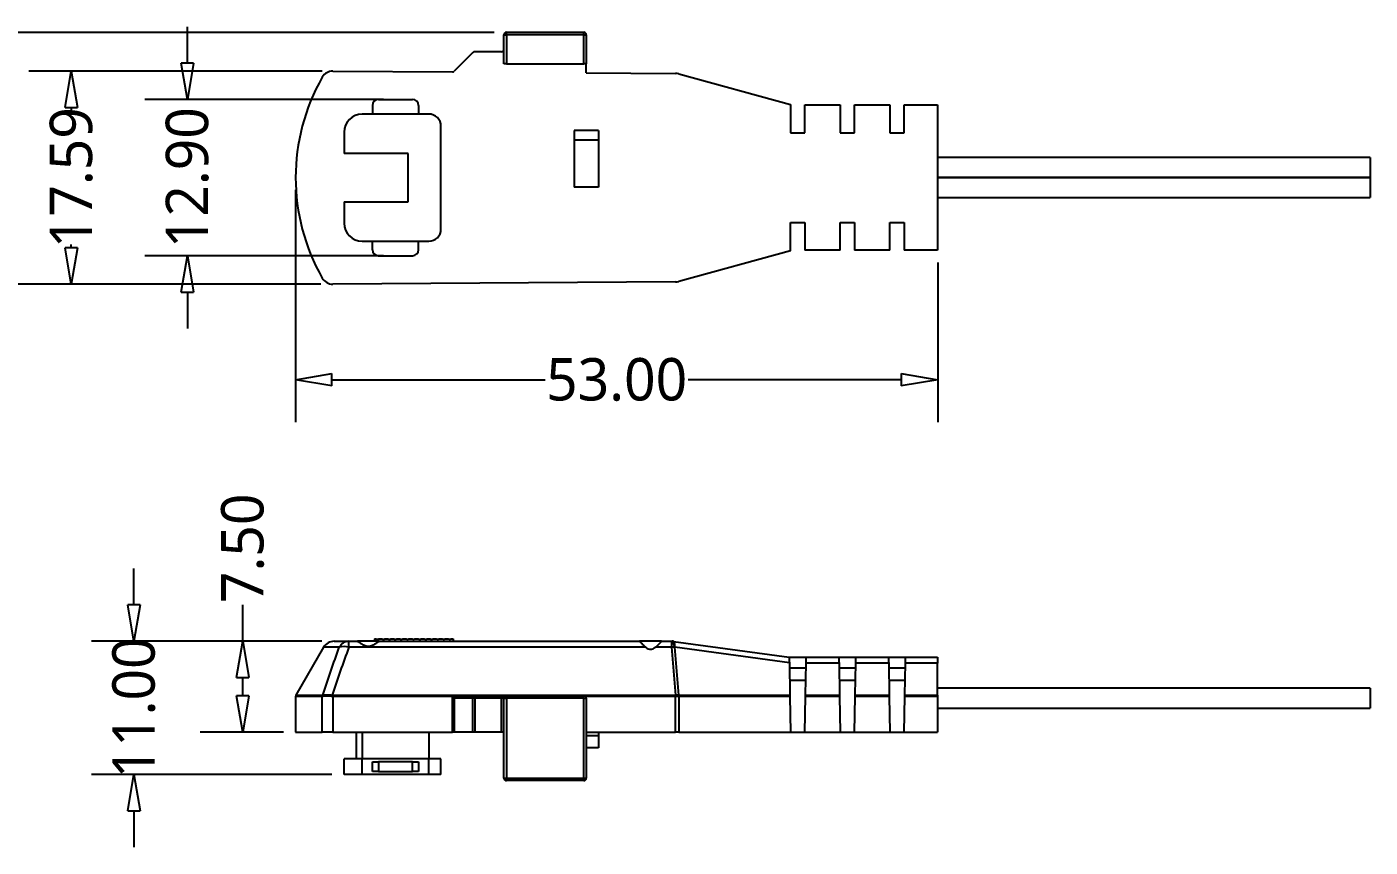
# Model space of a CAD drawing. Header units: millimetres. Extents: x 1044 to 1496, y -6 to 477.
# Drawn here: x 1117.6 to 1228.5, y 87.3 to 155.1 of the extents above; entities that cross this region are included whole.
import ezdxf

# ---------------------------------------------------------------- set-up
doc = ezdxf.new("R2010")
doc.units = ezdxf.units.MM
doc.layers.get('0').update_dxf_attribs({"color": 8, "lineweight": 30})
doc.layers.get('Defpoints').update_dxf_attribs({"color": 6, "lineweight": 9})
doc.layers.add('Dimension', color=136, linetype='Continuous', lineweight=9)
doc.layers.add('SolidLine', color=7, linetype='Continuous', lineweight=30)
doc.styles.get("Standard").update_dxf_attribs({"font": ''})
doc.styles.get('Standard').set_extended_font_data('Microsoft YaHei Light')
doc.dimstyles.new('DENGTEC', dxfattribs={"dimtxt": 3.5, "dimasz": 3, "dimexe": 3.5, "dimexo": 1, "dimgap": 0.5, "dimtad": 0, "dimzin": 0, "dimdsep": 46, "dimtxsty": 'Standard', "dimblk": 'CLOSEDBLANK', "dimcen": 1, "dimadec": 0, "dimazin": 3, "dimtfac": 1, "dimtofl": 0, "dimtmove": 0, "dimatfit": 3, "dimldrblk": 'CLOSEDBLANK', "dimfxl": 1, "dimtolj": 1, "dimtzin": 0, "dimarcsym": 0})

# ---------------------------------------------------------------- blocks, each defined once
blk = doc.blocks.new('_ClosedBlank')
at = {"color": 0, "linetype": 'ByBlock', "lineweight": -2}
for p, q in [((-1, 0.167), (0, 0)), ((-1, 0.167), (-1, -0.167)), ((0, 0), (-1, -0.167))]:
    blk.add_line(p, q, dxfattribs=at)
blk = doc.blocks.new('*D19')
at = {"layer": 'Defpoints', "color": 0, "lineweight": -3}
for p in [(1121.31, 151.41), (1143.02, 151.41), (1142.9, 133.82)]:
    blk.add_point(p, dxfattribs=at)
at = {"layer": 'Dimension', "color": 0, "lineweight": -2}
for p, q in [((1142.02, 151.41), (1117.81, 151.41)), ((1121.31, 148.41), (1121.31, 148.15)), ((1121.31, 136.82), (1121.31, 137.08)), ((1141.9, 133.82), (1117.81, 133.82))]:
    blk.add_line(p, q, dxfattribs=at)
at = {"layer": 'Dimension', "color": 0, "lineweight": -2, "xscale": 3, "yscale": 3, "zscale": 3}
for p, rotation in [((1121.31, 151.41), 90), ((1121.31, 133.82), 270)]:
    blk.add_blockref('_ClosedBlank', p, dxfattribs=dict(at, rotation=rotation))
at = {"layer": 'Dimension', "color": 0, "lineweight": -3, "insert": (1121.31, 142.61), "char_height": 3.5, "attachment_point": 5, "rotation": 90}
blk.add_mtext('\\A1;17.59', dxfattribs=at)
blk = doc.blocks.new('*D20')
at = {"layer": 'Defpoints', "color": 0, "lineweight": -3}
for p in [(1139.83, 142.61), (1192.83, 136.61), (1192.83, 125.93)]:
    blk.add_point(p, dxfattribs=at)
at = {"layer": 'Dimension', "color": 0, "lineweight": -2}
for p, q in [((1139.83, 141.61), (1139.83, 122.43)), ((1192.83, 135.61), (1192.83, 122.43)), ((1142.83, 125.93), (1160.43, 125.93)), ((1189.83, 125.93), (1172.22, 125.93))]:
    blk.add_line(p, q, dxfattribs=at)
at = {"layer": 'Dimension', "color": 0, "lineweight": -2, "xscale": 3, "yscale": 3, "zscale": 3, "rotation": 180}
blk.add_blockref('_ClosedBlank', (1139.83, 125.93), dxfattribs=at)
at = {"layer": 'Dimension', "color": 0, "lineweight": -2, "xscale": 3, "yscale": 3, "zscale": 3}
blk.add_blockref('_ClosedBlank', (1192.83, 125.93), dxfattribs=at)
at = {"layer": 'Dimension', "color": 0, "lineweight": -3, "insert": (1166.33, 125.93), "char_height": 3.5, "attachment_point": 5}
blk.add_mtext('\\A1;53.00', dxfattribs=at)
blk = doc.blocks.new('*D21')
at = {"layer": 'Defpoints', "color": 0, "lineweight": -3}
for p in [(1148.08, 149.06), (1130.89, 136.16), (1148.08, 136.16)]:
    blk.add_point(p, dxfattribs=at)
at = {"layer": 'Dimension', "color": 0, "lineweight": -2}
for p, q in [((1130.89, 152.06), (1130.89, 155.06)), ((1147.08, 149.06), (1127.39, 149.06)), ((1147.08, 136.16), (1127.39, 136.16)), ((1130.89, 133.16), (1130.89, 130.16))]:
    blk.add_line(p, q, dxfattribs=at)
at = {"layer": 'Dimension', "color": 0, "lineweight": -2, "xscale": 3, "yscale": 3, "zscale": 3}
for p, rotation in [((1130.89, 149.06), 270), ((1130.89, 136.16), 90)]:
    blk.add_blockref('_ClosedBlank', p, dxfattribs=dict(at, rotation=rotation))
at = {"layer": 'Dimension', "color": 0, "lineweight": -3, "insert": (1130.89, 142.61), "char_height": 3.5, "attachment_point": 5, "rotation": 90}
blk.add_mtext('\\A1;12.90', dxfattribs=at)
blk = doc.blocks.new('*D22')
at = {"layer": 'Defpoints', "color": 0, "lineweight": -3}
for p in [(1143, 104.33), (1135.46, 96.83), (1139.83, 96.83)]:
    blk.add_point(p, dxfattribs=at)
at = {"layer": 'Dimension', "color": 0, "lineweight": -2}
for p, q in [((1135.46, 104.33), (1135.46, 107.33)), ((1142, 104.33), (1131.96, 104.33)), ((1135.46, 99.83), (1135.46, 101.33)), ((1138.83, 96.83), (1131.96, 96.83))]:
    blk.add_line(p, q, dxfattribs=at)
at = {"layer": 'Dimension', "color": 0, "lineweight": -2, "xscale": 3, "yscale": 3, "zscale": 3}
for p, rotation in [((1135.46, 104.33), 90), ((1135.46, 96.83), 270)]:
    blk.add_blockref('_ClosedBlank', p, dxfattribs=dict(at, rotation=rotation))
at = {"layer": 'Dimension', "color": 0, "lineweight": -3, "insert": (1135.46, 112.01), "char_height": 3.5, "attachment_point": 5, "rotation": 90}
blk.add_mtext('\\A1;7.50', dxfattribs=at)
blk = doc.blocks.new('*D23')
at = {"layer": 'Defpoints', "color": 0, "lineweight": -3}
for p in [(1143, 104.33), (1126.48, 93.33), (1143.83, 93.33)]:
    blk.add_point(p, dxfattribs=at)
at = {"layer": 'Dimension', "color": 0, "lineweight": -2}
for p, q in [((1126.48, 107.33), (1126.48, 110.33)), ((1142, 104.33), (1122.98, 104.33)), ((1142.83, 93.33), (1122.98, 93.33)), ((1126.48, 90.33), (1126.48, 87.33))]:
    blk.add_line(p, q, dxfattribs=at)
at = {"layer": 'Dimension', "color": 0, "lineweight": -2, "xscale": 3, "yscale": 3, "zscale": 3}
for p, rotation in [((1126.48, 104.33), 270), ((1126.48, 93.33), 90)]:
    blk.add_blockref('_ClosedBlank', p, dxfattribs=dict(at, rotation=rotation))
at = {"layer": 'Dimension', "color": 0, "lineweight": -3, "insert": (1126.48, 98.83), "char_height": 3.5, "attachment_point": 5, "rotation": 90}
blk.add_mtext('\\A1;11.00', dxfattribs=at)
blk = doc.blocks.new('*D24')
at = {"layer": 'Defpoints', "color": 0, "lineweight": -3}
for p in [(1113.1, 154.61), (1157.23, 154.61), (1142.89, 133.82)]:
    blk.add_point(p, dxfattribs=at)
at = {"layer": 'Dimension', "color": 0, "lineweight": -2}
for p, q in [((1156.23, 154.61), (1109.6, 154.61)), ((1113.1, 151.61), (1113.1, 150.19)), ((1113.1, 136.82), (1113.1, 138.25)), ((1141.89, 133.82), (1109.6, 133.82))]:
    blk.add_line(p, q, dxfattribs=at)
at = {"layer": 'Dimension', "color": 0, "lineweight": -2, "xscale": 3, "yscale": 3, "zscale": 3}
for p, rotation in [((1113.1, 154.61), 90), ((1113.1, 133.82), 270)]:
    blk.add_blockref('_ClosedBlank', p, dxfattribs=dict(at, rotation=rotation))
at = {"layer": 'Dimension', "color": 0, "lineweight": -3, "insert": (1113.1, 144.22), "char_height": 3.5, "attachment_point": 5, "rotation": 90}
blk.add_mtext('\\A1;20.80', dxfattribs=at)

msp = doc.modelspace()

# ---------------------------------------------------------------- linework, layer by layer
at = {"layer": 'SolidLine', "color": 7, "linetype": 'Continuous', "lineweight": 25}
for p, q in [((1157.026, 152.015), (1157.026, 154.415)), ((1157.026, 154.415), (1157.226, 154.415)), ((1157.226, 154.415), (1157.226, 154.615)), ((1157.226, 154.615), (1163.626, 154.615)), ((1157.226, 154.415), (1157.226, 152.015)), ((1163.626, 154.415), (1157.226, 154.415)), ((1163.626, 154.415), (1163.626, 154.615)), ((1163.626, 152.015), (1163.626, 154.415)), ((1163.626, 154.415), (1163.826, 154.415)), ((1163.826, 154.415), (1163.826, 152.015)), ((1154.468, 152.956), (1152.913, 151.401)), ((1156.826, 153.015), (1154.609, 153.015)), ((1157.226, 152.015), (1157.026, 152.015)), ((1157.226, 152.015), (1163.626, 152.015)), ((1163.826, 152.015), (1163.626, 152.015)), ((1163.826, 151.267), (1163.826, 152.015)), ((1142.9, 151.411), (1152.77, 151.343)), ((1163.826, 151.267), (1171.196, 151.216)), ((1171.453, 151.18), (1180.686, 148.653)), ((1146.676, 149.065), (1149.476, 149.065)), ((1180.686, 148.653), (1180.686, 146.315)), ((1181.87, 146.315), (1181.87, 148.615)), ((1181.87, 148.615), (1184.786, 148.615)), ((1184.786, 148.615), (1184.786, 146.315)), ((1185.97, 146.315), (1185.97, 148.615)), ((1185.97, 148.615), (1188.886, 148.615)), ((1188.886, 148.615), (1188.886, 146.315)), ((1190.07, 146.315), (1190.07, 148.615)), ((1190.07, 148.615), (1192.826, 148.615)), ((1192.826, 148.615), (1192.826, 136.615)), ((1150.826, 147.865), (1145.326, 147.865)), ((1146.176, 148.565), (1146.176, 147.865)), ((1149.976, 148.565), (1149.976, 147.865)), ((1151.826, 138.365), (1151.826, 146.865)), ((1164.826, 146.515), (1162.826, 146.515)), ((1162.826, 146.515), (1162.826, 145.715)), ((1164.826, 146.515), (1164.826, 145.715)), ((1143.826, 146.365), (1143.826, 144.615)), ((1164.826, 145.715), (1162.826, 145.715)), ((1162.826, 145.715), (1162.826, 141.815)), ((1164.826, 145.715), (1164.826, 141.815)), ((1180.686, 146.315), (1181.87, 146.315)), ((1184.786, 146.315), (1185.97, 146.315)), ((1188.886, 146.315), (1190.07, 146.315)), ((1149.126, 144.615), (1143.826, 144.615)), ((1149.126, 140.615), (1149.126, 144.615)), ((1228.531, 144.265), (1192.826, 144.265)), ((1228.531, 144.265), (1228.531, 142.629)), ((1228.531, 142.629), (1192.826, 142.629)), ((1228.531, 142.601), (1192.826, 142.601)), ((1228.531, 142.629), (1228.531, 142.601)), ((1228.531, 142.601), (1228.531, 140.965)), ((1164.826, 141.815), (1162.826, 141.815)), ((1192.826, 140.965), (1228.531, 140.965)), ((1143.826, 140.615), (1143.826, 138.865)), ((1143.826, 140.615), (1149.126, 140.615)), ((1180.686, 138.915), (1181.87, 138.915)), ((1180.686, 136.577), (1180.686, 138.915)), ((1181.87, 138.915), (1181.87, 136.615)), ((1184.786, 138.915), (1185.97, 138.915)), ((1184.786, 136.615), (1184.786, 138.915)), ((1185.97, 138.915), (1185.97, 136.615)), ((1188.886, 138.915), (1190.07, 138.915)), ((1188.886, 136.615), (1188.886, 138.915)), ((1190.07, 138.915), (1190.07, 136.615)), ((1145.326, 137.365), (1150.826, 137.365)), ((1146.176, 136.665), (1146.176, 137.365)), ((1149.976, 136.665), (1149.976, 137.365)), ((1180.686, 136.577), (1171.453, 134.049)), ((1184.786, 136.615), (1181.87, 136.615)), ((1188.886, 136.615), (1185.97, 136.615)), ((1192.826, 136.615), (1190.07, 136.615)), ((1146.676, 136.165), (1149.476, 136.165)), ((1171.196, 134.014), (1142.9, 133.819)), ((1143.002, 104.332), (1144.217, 104.332)), ((1144.217, 104.332), (1144.933, 104.332)), ((1146.722, 104.332), (1144.933, 104.332)), ((1146.326, 104.532), (1146.326, 104.332)), ((1146.326, 104.532), (1146.444, 104.532)), ((1146.444, 104.532), (1146.562, 104.441)), ((1146.562, 104.441), (1146.679, 104.532)), ((1146.679, 104.532), (1146.944, 104.532)), ((1146.722, 104.332), (1168.228, 104.332)), ((1146.944, 104.532), (1147.062, 104.441)), ((1147.062, 104.441), (1147.179, 104.532)), ((1147.179, 104.532), (1147.444, 104.532)), ((1147.444, 104.532), (1147.562, 104.441)), ((1147.562, 104.441), (1147.679, 104.532)), ((1147.679, 104.532), (1147.944, 104.532)), ((1147.944, 104.532), (1148.062, 104.441)), ((1148.062, 104.441), (1148.179, 104.532)), ((1148.116, 104.489), (1148.116, 104.483)), ((1148.179, 104.532), (1148.444, 104.532)), ((1148.444, 104.532), (1148.562, 104.441)), ((1148.562, 104.441), (1148.679, 104.532)), ((1148.679, 104.532), (1148.944, 104.532)), ((1148.944, 104.532), (1149.062, 104.441)), ((1149.062, 104.441), (1149.179, 104.532)), ((1149.179, 104.532), (1149.444, 104.532)), ((1149.444, 104.532), (1149.562, 104.441)), ((1149.562, 104.441), (1149.679, 104.532)), ((1149.679, 104.532), (1149.944, 104.532)), ((1149.944, 104.532), (1150.062, 104.441)), ((1150.062, 104.441), (1150.179, 104.532)), ((1150.179, 104.532), (1150.444, 104.532)), ((1150.444, 104.532), (1150.562, 104.441)), ((1150.562, 104.441), (1150.679, 104.532)), ((1150.679, 104.532), (1150.944, 104.532)), ((1150.944, 104.532), (1151.062, 104.441)), ((1151.062, 104.441), (1151.179, 104.532)), ((1151.179, 104.532), (1151.444, 104.532)), ((1151.444, 104.532), (1151.562, 104.441)), ((1151.562, 104.441), (1151.679, 104.532)), ((1151.679, 104.532), (1151.944, 104.532)), ((1151.944, 104.532), (1152.062, 104.441)), ((1152.062, 104.441), (1152.179, 104.532)), ((1152.179, 104.532), (1152.444, 104.532)), ((1152.444, 104.532), (1152.562, 104.441)), ((1152.562, 104.441), (1152.679, 104.532)), ((1152.679, 104.532), (1152.826, 104.532)), ((1152.826, 104.532), (1152.826, 104.332)), ((1170.024, 104.332), (1168.228, 104.332)), ((1170.024, 104.332), (1170.889, 104.332)), ((1170.889, 104.332), (1170.901, 104.332)), ((1171.035, 104.323), (1180.578, 103.032)), ((1142.136, 103.832), (1139.853, 99.878)), ((1168.731, 103.832), (1144.223, 103.832)), ((1170.895, 103.832), (1169.533, 103.832)), ((1171.209, 99.879), (1170.895, 103.832)), ((1171.118, 103.832), (1171.432, 99.879)), ((1171.13, 103.832), (1171.118, 103.832)), ((1180.587, 102.553), (1171.13, 103.832)), ((1180.578, 103.032), (1181.978, 103.032)), ((1180.587, 102.553), (1180.633, 99.878)), ((1180.594, 102.132), (1181.962, 102.132)), ((1181.923, 99.878), (1181.969, 102.532)), ((1184.687, 102.532), (1181.969, 102.532)), ((1181.978, 103.032), (1184.678, 103.032)), ((1184.678, 103.032), (1186.078, 103.032)), ((1184.687, 102.532), (1184.733, 99.878)), ((1184.694, 102.132), (1186.062, 102.132)), ((1186.023, 99.878), (1186.069, 102.532)), ((1188.787, 102.532), (1186.069, 102.532)), ((1186.078, 103.032), (1188.778, 103.032)), ((1188.778, 103.032), (1190.178, 103.032)), ((1188.787, 102.532), (1188.833, 99.878)), ((1188.794, 102.132), (1190.162, 102.132)), ((1190.123, 99.878), (1190.169, 102.532)), ((1192.826, 102.532), (1190.169, 102.532)), ((1190.178, 103.032), (1192.826, 103.032)), ((1192.826, 103.032), (1192.826, 102.532)), ((1192.826, 99.878), (1192.826, 102.532)), ((1180.611, 101.132), (1181.945, 101.132)), ((1184.711, 101.132), (1186.045, 101.132)), ((1188.811, 101.132), (1190.145, 101.132)), ((1142.9, 99.878), (1171.195, 99.878)), ((1152.77, 99.832), (1153.055, 99.832)), ((1153.055, 99.832), (1153.127, 99.832)), ((1153.127, 99.832), (1154.609, 99.832)), ((1154.609, 99.832), (1154.609, 99.632)), ((1154.609, 99.832), (1156.826, 99.832)), ((1156.826, 99.832), (1156.826, 99.632)), ((1156.826, 99.832), (1157.226, 99.832)), ((1157.226, 99.632), (1157.226, 99.832)), ((1157.226, 99.832), (1163.626, 99.832)), ((1163.626, 99.632), (1163.626, 99.832)), ((1171.446, 99.878), (1180.633, 99.878)), ((1181.923, 99.878), (1184.733, 99.878)), ((1186.023, 99.878), (1188.833, 99.878)), ((1190.123, 99.878), (1192.826, 99.878)), ((1228.531, 100.457), (1192.826, 100.457)), ((1192.826, 99.878), (1192.826, 99.778)), ((1228.531, 100.457), (1228.531, 98.807)), ((1139.826, 99.778), (1139.826, 96.832)), ((1142.024, 96.832), (1142.024, 99.778)), ((1142.9, 99.778), (1142.9, 96.832)), ((1152.77, 99.778), (1142.9, 99.778)), ((1152.77, 96.832), (1152.77, 99.778)), ((1152.913, 99.646), (1152.913, 96.832)), ((1154.468, 99.632), (1152.986, 99.632)), ((1154.609, 99.632), (1154.468, 99.632)), ((1154.468, 96.832), (1154.468, 99.632)), ((1156.826, 99.632), (1154.609, 99.632)), ((1154.609, 99.632), (1154.609, 96.832)), ((1156.826, 96.832), (1156.826, 99.632)), ((1157.026, 99.632), (1156.826, 99.632)), ((1157.026, 99.632), (1157.226, 99.632)), ((1157.026, 93.032), (1157.026, 99.632)), ((1157.226, 99.632), (1157.226, 93.032)), ((1163.626, 99.632), (1157.226, 99.632)), ((1163.626, 93.032), (1163.626, 99.632)), ((1163.626, 99.632), (1163.826, 99.632)), ((1171.196, 99.778), (1163.763, 99.778)), ((1163.826, 99.632), (1163.826, 93.032)), ((1171.196, 96.832), (1171.196, 99.778)), ((1171.453, 99.778), (1171.453, 96.832)), ((1180.635, 99.778), (1171.453, 99.778)), ((1180.635, 99.778), (1180.686, 96.832)), ((1181.87, 96.832), (1181.921, 99.778)), ((1184.735, 99.778), (1181.921, 99.778)), ((1184.735, 99.778), (1184.786, 96.832)), ((1185.97, 96.832), (1186.021, 99.778)), ((1188.835, 99.778), (1186.021, 99.778)), ((1188.835, 99.778), (1188.886, 96.832)), ((1190.07, 96.832), (1190.121, 99.778)), ((1192.826, 99.778), (1190.121, 99.778)), ((1192.826, 99.778), (1192.826, 96.832)), ((1192.826, 98.807), (1228.531, 98.807)), ((1139.826, 96.832), (1142.024, 96.832)), ((1142.9, 96.832), (1142.024, 96.832)), ((1142.9, 96.832), (1152.77, 96.832)), ((1144.826, 96.832), (1144.826, 94.632)), ((1145.326, 96.832), (1145.326, 94.632)), ((1150.826, 96.832), (1150.826, 94.632)), ((1152.913, 96.832), (1152.77, 96.832)), ((1154.468, 96.832), (1152.913, 96.832)), ((1154.609, 96.832), (1154.468, 96.832)), ((1156.826, 96.832), (1154.609, 96.832)), ((1157.026, 96.832), (1156.826, 96.832)), ((1163.826, 96.832), (1171.196, 96.832)), ((1164.826, 96.532), (1163.826, 96.532)), ((1164.826, 96.832), (1164.826, 96.532)), ((1164.826, 96.532), (1164.826, 95.532)), ((1171.453, 96.832), (1171.196, 96.832)), ((1171.453, 96.832), (1180.686, 96.832)), ((1180.686, 96.832), (1181.87, 96.832)), ((1181.87, 96.832), (1184.786, 96.832)), ((1184.786, 96.832), (1185.97, 96.832)), ((1185.97, 96.832), (1188.886, 96.832)), ((1188.886, 96.832), (1190.07, 96.832)), ((1190.07, 96.832), (1192.826, 96.832)), ((1164.826, 95.532), (1163.826, 95.532)), ((1143.826, 93.332), (1143.826, 94.632)), ((1145.326, 94.632), (1143.826, 94.632)), ((1145.326, 93.332), (1145.326, 94.632)), ((1150.826, 94.632), (1145.326, 94.632)), ((1146.176, 93.582), (1146.176, 94.382)), ((1146.176, 94.382), (1146.676, 94.382)), ((1146.676, 94.382), (1146.676, 93.582)), ((1149.476, 94.382), (1146.676, 94.382)), ((1149.476, 93.582), (1149.476, 94.382)), ((1149.476, 94.382), (1149.976, 94.382)), ((1149.976, 94.382), (1149.976, 93.582)), ((1150.826, 93.332), (1150.826, 94.632)), ((1151.826, 94.632), (1150.826, 94.632)), ((1151.826, 93.332), (1151.826, 94.632)), ((1145.326, 93.332), (1143.826, 93.332)), ((1150.826, 93.332), (1145.326, 93.332)), ((1146.676, 93.582), (1146.176, 93.582)), ((1146.676, 93.582), (1149.476, 93.582)), ((1149.976, 93.582), (1149.476, 93.582)), ((1151.826, 93.332), (1150.826, 93.332)), ((1157.026, 93.032), (1157.226, 93.032)), ((1157.226, 93.032), (1163.626, 93.032)), ((1157.226, 92.832), (1157.226, 93.032)), ((1163.626, 92.832), (1157.226, 92.832)), ((1163.626, 92.832), (1163.626, 93.032)), ((1163.626, 93.032), (1163.826, 93.032))]:
    msp.add_line(p, q, dxfattribs=at)
at = {"layer": 'SolidLine', "color": 8, "linetype": 'Continuous', "lineweight": 25}
for p, q in [((1143.429, 103.832), (1142.136, 103.832)), ((1139.853, 99.878), (1142.048, 99.878)), ((1142.024, 99.778), (1139.826, 99.778))]:
    msp.add_line(p, q, dxfattribs=at)
at = {"layer": 'SolidLine', "color": 7, "linetype": 'Continuous', "lineweight": 25, "flags": 128}
for points in [[(1171.118, 103.832), (1171.098, 103.941), (1171.076, 104.039), (1171.05, 104.125), (1171.021, 104.198), (1170.99, 104.256), (1170.957, 104.298), (1170.923, 104.324), (1170.889, 104.332)], [(1171.13, 103.832), (1171.111, 103.941), (1171.088, 104.039), (1171.062, 104.125), (1171.033, 104.198), (1171.002, 104.256), (1170.97, 104.298), (1170.936, 104.324), (1170.901, 104.332)], [(1180.578, 103.032), (1180.579, 103.011), (1180.58, 102.95), (1180.581, 102.85), (1180.584, 102.716), (1180.587, 102.553)], [(1181.969, 102.532), (1181.972, 102.701), (1181.975, 102.841), (1181.977, 102.946), (1181.978, 103.01), (1181.978, 103.032)], [(1184.678, 103.032), (1184.679, 103.01), (1184.68, 102.946), (1184.682, 102.841), (1184.684, 102.701), (1184.687, 102.532)], [(1186.069, 102.532), (1186.072, 102.701), (1186.075, 102.841), (1186.077, 102.946), (1186.078, 103.01), (1186.078, 103.032)], [(1188.778, 103.032), (1188.779, 103.01), (1188.78, 102.946), (1188.782, 102.841), (1188.784, 102.701), (1188.787, 102.532)], [(1190.169, 102.532), (1190.172, 102.701), (1190.175, 102.841), (1190.177, 102.946), (1190.178, 103.01), (1190.178, 103.032)], [(1180.633, 99.878), (1180.634, 99.847), (1180.634, 99.813), (1180.635, 99.778)], [(1181.921, 99.778), (1181.922, 99.813), (1181.923, 99.847), (1181.923, 99.878)], [(1184.733, 99.878), (1184.734, 99.847), (1184.734, 99.813), (1184.735, 99.778)], [(1186.021, 99.778), (1186.022, 99.813), (1186.023, 99.847), (1186.023, 99.878)], [(1188.833, 99.878), (1188.834, 99.847), (1188.834, 99.813), (1188.835, 99.778)], [(1190.121, 99.778), (1190.122, 99.813), (1190.123, 99.847), (1190.123, 99.878)]]:
    msp.add_lwpolyline(points, dxfattribs=at)
at = {"layer": 'SolidLine', "color": 7, "linetype": 'Continuous', "lineweight": 25}
for centre, radius, start, end in [((1157.226, 154.415), 0.2, 90, 180), ((1163.626, 154.415), 0.2, 0, 90), ((1156.826, 153.215), 0.2, 270, 0), ((1154.609, 152.815), 0.2, 90, 135), ((1156.564, 142.615), 16.738, 150.30612, 209.69388), ((1142.893, 150.411), 1, 89.60486, 150.30612), ((1152.772, 151.543), 0.2, 269.60486, 315), ((1171.189, 150.216), 1, 74.69386, 89.60486), ((1146.676, 148.565), 0.5, 90, 180), ((1149.476, 148.565), 0.5, 0, 90), ((1145.326, 146.365), 1.5, 90, 180), ((1150.826, 146.865), 1, 0, 90), ((1145.326, 138.865), 1.5, 180, 270), ((1150.826, 138.365), 1, 270, 0), ((1146.676, 136.665), 0.5, 180, 270), ((1149.476, 136.665), 0.5, 270, 0), ((1142.893, 134.819), 1, 209.69388, 270.39514), ((1171.189, 135.014), 1, 270.39514, 285.30614), ((1143.002, 103.332), 1, 90, 150), ((1144.235, 103.432), 0.9, 91.12972, 153.63413), ((1130.538, 103.919), 13.686, 359.63759, 1.73113), ((1157.21, 103.919), 13.685, 359.63768, 1.73129), ((1170.901, 103.332), 1, 82.29576, 90), ((1170.535, 103.972), 0.611, 346.76365, 35.03706), ((1143.826, 102.711), 1.189, 70.4908, 109.5092), ((1171.006, 101.89), 1.945, 86.71904, 93.28096), ((1140.026, 99.778), 0.2, 150, 180), ((1142.248, 99.779), 0.224, 153.62329, 180.17063), ((1142.286, 99.801), 0.22, 158.13077, 184.67733), ((1145.371, 99.448), 2.569, 170.26823, 172.52398), ((1117.304, 99.781), 25.596, 359.99397, 0.21781), ((1125.75, 99.78), 27.02, 359.99695, 0.11059), ((1153.155, 99.608), 0.245, 114.18158, 171.11986), ((1153.163, 99.657), 0.179, 101.4212, 188.05006), ((1154.645, 99.657), 0.179, 101.42175, 188.04951), ((1157.226, 99.632), 0.2, 90, 180), ((1163.626, 99.632), 0.2, 0, 90), ((1145.858, 99.782), 25.338, 359.99259, 0.21872), ((1163.98, 99.562), 7.237, 1.71599, 2.50827), ((1170.72, 99.802), 0.716, 358.10683, 6.11743), ((1170.778, 99.781), 0.675, 359.78676, 8.30633), ((1157.226, 93.032), 0.2, 180, 270), ((1163.626, 93.032), 0.2, 270, 0)]:
    msp.add_arc(centre, radius, start, end, dxfattribs=at)
for centre, major_axis, ratio, start_param, end_param in [((1169.126, 105.228), (-0.009, 1.559), 0.5773228, 2.6762712, 3.6000183), ((1142.894, 101.264), (-0.008, 1.386), 0.5773228, 3.0615118, 3.1381448), ((1171.19, 101.264), (-0.008, 1.386), 0.5773228, 3.1381448, 3.1556578), ((1171.189, 99.564), (0.999, 0.047), 0.3133076, 1.3102132, 1.5354331), ((1171.234, 101.264), (-0.3, 1.376), 0.5389826, 3.0072406, 3.0247536), ((1142.893, 101.164), (-0.014, 1.386), 0.7216334, 3.0574651, 3.1340981), ((1171.189, 101.164), (-0.014, 1.386), 0.7216334, 3.1340981, 3.1516112), ((1171.189, 99.564), (1, 0.031), 0.2137208, 1.3145612, 1.5397811), ((1171.189, 101.164), (-0.472, 1.351), 0.6526787, 2.9000398, 2.9175528)]:
    msp.add_ellipse(centre, major_axis=major_axis, ratio=ratio, start_param=start_param, end_param=end_param, dxfattribs=at)
for points, knots in [([(1144.933, 104.332), (1144.947, 104.332), (1144.983, 104.312), (1145.088, 104.245), (1145.157, 104.199), (1145.314, 104.102), (1145.404, 104.05), (1145.603, 103.965), (1145.717, 103.933), (1145.949, 103.933), (1146.061, 103.965), (1146.26, 104.05), (1146.349, 104.102), (1146.504, 104.199), (1146.571, 104.245), (1146.674, 104.311), (1146.709, 104.332), (1146.722, 104.332)], [0, 0, 0, 0, 0.125, 0.125, 0.25, 0.25, 0.375, 0.375, 0.5, 0.5, 0.625, 0.625, 0.75, 0.75, 0.875, 0.875, 1, 1, 1, 1]), ([(1168.228, 104.332), (1168.222, 104.332), (1168.233, 104.317), (1168.284, 104.26), (1168.323, 104.22), (1168.417, 104.125), (1168.473, 104.07), (1168.594, 103.954), (1168.66, 103.893), (1168.731, 103.832)], [0, 0, 0, 0, 0.25, 0.25, 0.5, 0.5, 0.75, 0.75, 1, 1, 1, 1]), ([(1169.533, 103.832), (1169.604, 103.893), (1169.668, 103.954), (1169.788, 104.069), (1169.843, 104.124), (1169.935, 104.219), (1169.974, 104.26), (1170.021, 104.316), (1170.031, 104.332), (1170.024, 104.332)], [0, 0, 0, 0, 0.25, 0.25, 0.5, 0.5, 0.75, 0.75, 1, 1, 1, 1]), ([(1142.823, 99.783), (1142.673, 99.799), (1142.525, 99.807), (1142.33, 99.807), (1142.268, 99.805), (1142.158, 99.797), (1142.109, 99.791), (1142.067, 99.783)], [0, 0, 0, 0, 0.5, 0.5, 0.75, 0.75, 1, 1, 1, 1]), ([(1142.082, 99.883), (1142.125, 99.894), (1142.174, 99.903), (1142.285, 99.915), (1142.347, 99.918), (1142.542, 99.918), (1142.689, 99.906), (1142.839, 99.883)], [0, 0, 0, 0, 0.25, 0.25, 0.5, 0.5, 1, 1, 1, 1]), ([(1152.913, 99.646), (1152.891, 99.663), (1152.87, 99.689), (1152.837, 99.726), (1152.826, 99.739), (1152.802, 99.764), (1152.788, 99.778), (1152.77, 99.778)], [0, 0, 0, 0, 0.5, 0.5, 0.75, 0.75, 1, 1, 1, 1])]:
    msp.add_open_spline(points, degree=3, knots=knots, dxfattribs=at)
for points in [[(1142.082, 99.883), (1142.51, 101.206), (1142.957, 102.523), (1143.429, 103.832)], [(1144.223, 103.832), (1143.738, 102.522), (1143.278, 101.205), (1142.839, 99.883)], [(1142.048, 99.878), (1142.058, 99.878), (1142.07, 99.88), (1142.082, 99.883)], [(1142.067, 99.783), (1142.052, 99.78), (1142.038, 99.778), (1142.024, 99.778)], [(1152.986, 99.632), (1152.961, 99.632), (1152.937, 99.637), (1152.913, 99.646)]]:
    msp.add_open_spline(points, degree=3, dxfattribs=at)

# ---------------------------------------------------------------- dimensions: what is measured, and where the dimension line sits
at = {"layer": 'Dimension', "lineweight": -3}
for base, p1, p2, picture, middle in [((1113.095, 154.615), (1142.893, 133.819), (1157.226, 154.615), '*D24', (1113.095, 144.217)), ((1126.482, 93.332), (1143.002, 104.332), (1143.826, 93.332), '*D23', (1126.482, 98.832))]:
    dim = msp.add_linear_dim(base=base, p1=p1, p2=p2, angle=90, dimstyle='DENGTEC', dxfattribs=at)
    dim.commit()
    dim.dimension.update_dxf_attribs({"geometry": picture, "text_midpoint": middle})
for base, p1, p2, picture, middle in [((1130.892, 136.165), (1148.076, 149.065), (1148.076, 136.165), '*D21', (1130.892, 142.615)), ((1121.306, 151.41), (1142.9, 133.819), (1143.021, 151.41), '*D19', (1121.306, 142.614)), ((1135.457, 96.832), (1143.002, 104.332), (1139.826, 96.832), '*D22', (1135.457, 112.008))]:
    dim = msp.add_linear_dim(base=base, p1=p1, p2=p2, angle=90, dimstyle='DENGTEC', dxfattribs=at)
    dim.commit()
    dim.dimension.update_dxf_attribs({"geometry": picture, "text_midpoint": middle, "dimtype": 160})
dim = msp.add_linear_dim(base=(1192.826, 125.929), p1=(1139.826, 142.615), p2=(1192.826, 136.615), dimstyle='DENGTEC', dxfattribs=at)
dim.commit()
dim.dimension.update_dxf_attribs({"geometry": '*D20', "text_midpoint": (1166.326, 125.929), "dimtype": 160})

doc.saveas('drawing.dxf')
